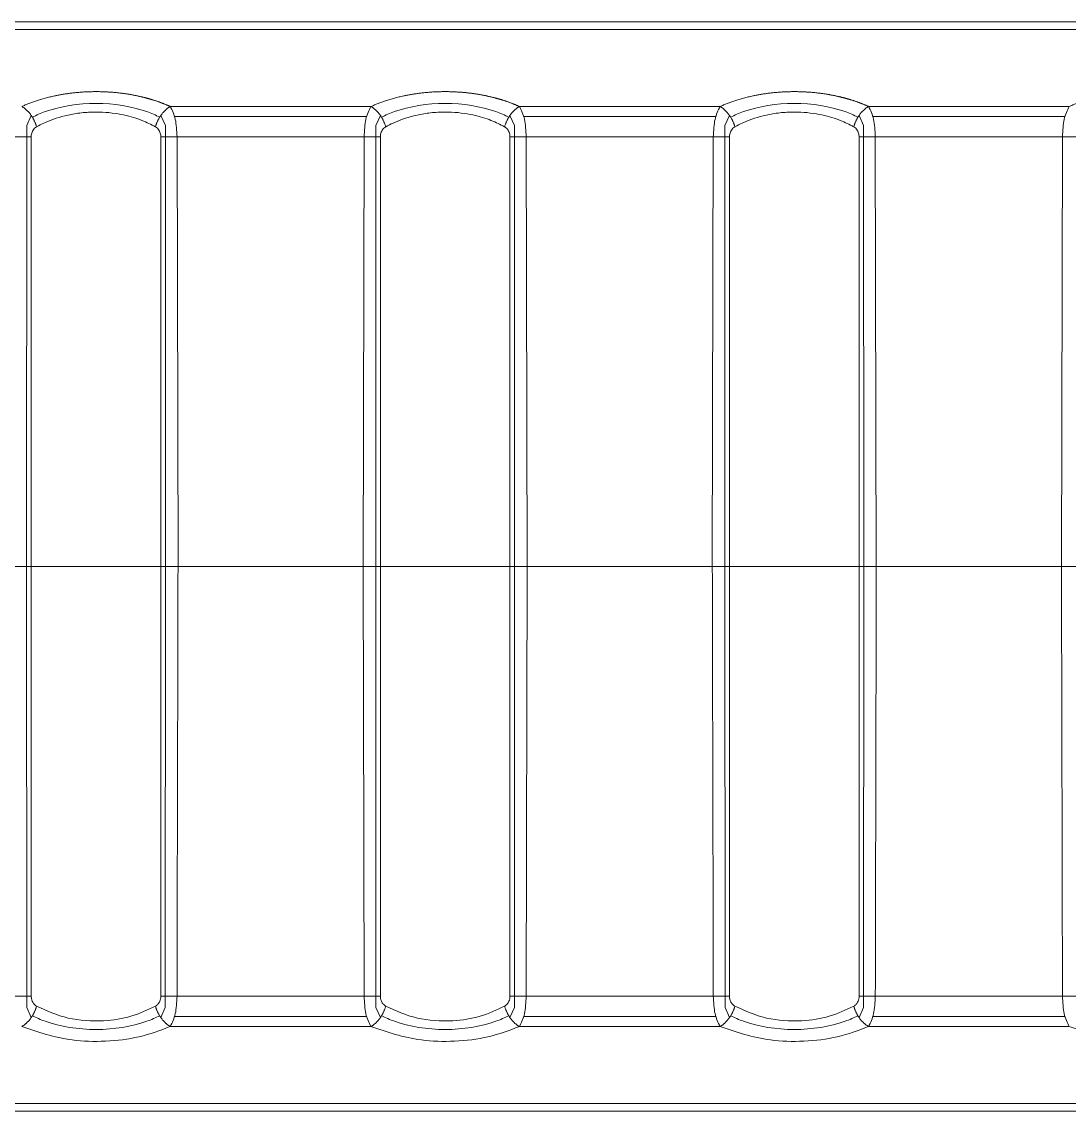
# Model space of a CAD drawing. Extents: x -778 to -614, y -2061 to -1833.
# Drawn here: x -731.42 to -722.52, y -2041.25 to -2032 of the extents above; entities that cross this region are included whole.
import ezdxf

# ---------------------------------------------------------------- set-up
doc = ezdxf.new("R2010")
doc.units = 0
doc.header["$MEASUREMENT"] = 0
doc.layers.add('3', color=7, linetype='Continuous')

msp = doc.modelspace()

# ---------------------------------------------------------------- linework, layer by layer
at = {"layer": '3', "color": 213, "linetype": 'Continuous', "lineweight": 0}
for p, q in [((-709.9847, -2032.0042), (-743.4592, -2032.0042)), ((-731.3352, -2036.6272), (-731.4818, -2036.6272)), ((-731.3352, -2036.6272), (-731.4818, -2036.6272)), ((-730.0892, -2036.6272), (-730.2358, -2036.6272)), ((-730.0892, -2036.6272), (-730.2358, -2036.6272)), ((-730.0892, -2036.6272), (-728.517, -2036.6272)), ((-730.0892, -2036.6272), (-728.517, -2036.6272)), ((-728.3705, -2036.6272), (-728.517, -2036.6272)), ((-728.3704, -2036.6272), (-728.517, -2036.6272)), ((-727.4153, -2036.6272), (-727.271, -2036.6272)), ((-727.1245, -2036.6272), (-727.2711, -2036.6272)), ((-727.1245, -2036.6272), (-727.271, -2036.6272)), ((-727.1245, -2036.6272), (-725.5523, -2036.6272)), ((-727.1245, -2036.6272), (-725.5523, -2036.6272)), ((-725.4057, -2036.6272), (-725.5523, -2036.6272)), ((-725.4057, -2036.6272), (-725.5523, -2036.6272)), ((-724.1597, -2036.6272), (-724.3063, -2036.6272)), ((-724.1597, -2036.6272), (-724.3063, -2036.6272)), ((-724.1597, -2036.6272), (-722.5875, -2036.6272)), ((-724.1597, -2036.6272), (-722.5875, -2036.6272)), ((-722.441, -2036.6272), (-722.5875, -2036.6272)), ((-722.4409, -2036.6272), (-722.5875, -2036.6272)), ((-709.9847, -2041.2502), (-743.4592, -2041.2502))]:
    msp.add_line(p, q, dxfattribs=at)
at = {"layer": '3', "color": 18, "linetype": 'Continuous', "lineweight": 0}
for p, q in [((-709.9847, -2032.0694), (-743.4285, -2032.0694)), ((-730.1551, -2032.7233), (-728.4512, -2032.7233)), ((-727.1904, -2032.7233), (-725.4864, -2032.7233)), ((-724.2256, -2032.7233), (-722.5217, -2032.7233)), ((-731.335, -2032.7999), (-731.3743, -2032.885)), ((-730.1967, -2032.885), (-730.236, -2032.7999)), ((-730.1181, -2032.8081), (-728.4882, -2032.8081)), ((-728.3702, -2032.7999), (-728.4095, -2032.885)), ((-727.232, -2032.885), (-727.2713, -2032.7999)), ((-727.1533, -2032.8081), (-725.5234, -2032.8081)), ((-725.4055, -2032.7999), (-725.4448, -2032.885)), ((-724.2672, -2032.885), (-724.3065, -2032.7999)), ((-724.1886, -2032.8081), (-722.5587, -2032.8081)), ((-731.3743, -2032.885), (-731.3752, -2036.6272)), ((-730.1958, -2036.6272), (-730.1967, -2032.885)), ((-728.4095, -2032.885), (-728.4105, -2036.6272)), ((-727.2311, -2036.6272), (-727.232, -2032.885)), ((-725.4448, -2032.885), (-725.4457, -2036.6272)), ((-724.2663, -2036.6272), (-724.2672, -2032.885)), ((-730.0978, -2032.9804), (-730.0892, -2036.6272)), ((-730.0978, -2032.9804), (-728.5084, -2032.9804)), ((-728.517, -2036.6272), (-728.5084, -2032.9804)), ((-727.1331, -2032.9804), (-727.1245, -2036.6272)), ((-727.1331, -2032.9804), (-725.5437, -2032.9804)), ((-725.5523, -2036.6272), (-725.5437, -2032.9804)), ((-724.1683, -2032.9804), (-724.1597, -2036.6272)), ((-724.1683, -2032.9804), (-722.5789, -2032.9804)), ((-722.5875, -2036.6272), (-722.5789, -2032.9804)), ((-731.3749, -2036.6272), (-731.3739, -2040.3707)), ((-730.1971, -2040.3707), (-730.1962, -2036.6272)), ((-728.4101, -2036.6272), (-728.4092, -2040.3707)), ((-727.2324, -2040.3707), (-727.2314, -2036.6272)), ((-725.4454, -2036.6272), (-725.4444, -2040.3707)), ((-724.2676, -2040.3707), (-724.2667, -2036.6272)), ((-730.0978, -2040.274), (-728.5084, -2040.274)), ((-727.1331, -2040.274), (-725.5437, -2040.274)), ((-724.1683, -2040.274), (-722.5789, -2040.274)), ((-731.3351, -2040.4547), (-731.3739, -2040.3707)), ((-730.1971, -2040.3707), (-730.2359, -2040.4547)), ((-728.3703, -2040.4547), (-728.4092, -2040.3707)), ((-727.2324, -2040.3707), (-727.2712, -2040.4547)), ((-725.4056, -2040.4547), (-725.4444, -2040.3707)), ((-724.2676, -2040.3707), (-724.3064, -2040.4547)), ((-728.4883, -2040.4463), (-730.118, -2040.4463)), ((-725.5236, -2040.4463), (-727.1532, -2040.4463)), ((-722.5588, -2040.4463), (-724.1885, -2040.4463)), ((-730.1551, -2040.5312), (-728.4512, -2040.5312)), ((-727.1904, -2040.5312), (-725.4864, -2040.5312)), ((-724.2256, -2040.5312), (-722.5217, -2040.5312)), ((-709.9847, -2041.1851), (-743.4285, -2041.1851))]:
    msp.add_line(p, q, dxfattribs=at)
at = {"layer": '3', "color": 213, "linetype": 'Continuous', "lineweight": 0}
for points in [[(-731.29, -2032.896, 0), (-731.2913, -2032.8916, 0), (-731.2927, -2032.8872, 0), (-731.2941, -2032.8828, 0), (-731.2956, -2032.8784, 0), (-731.2971, -2032.874, 0), (-731.2988, -2032.8696, 0), (-731.3004, -2032.8653, 0), (-731.3022, -2032.8609, 0), (-731.304, -2032.8566, 0), (-731.3059, -2032.8523, 0), (-731.3078, -2032.848, 0), (-731.3098, -2032.8438, 0), (-731.3118, -2032.8396, 0), (-731.3139, -2032.8354, 0), (-731.3161, -2032.8312, 0), (-731.3183, -2032.8271, 0), (-731.3206, -2032.823, 0), (-731.3229, -2032.819, 0), (-731.3253, -2032.815, 0), (-731.3277, -2032.8111, 0), (-731.3302, -2032.8072, 0), (-731.3327, -2032.8033, 0), (-731.3352, -2032.7995, 0), (-731.3378, -2032.7958, 0), (-731.3405, -2032.7921, 0), (-731.3432, -2032.7885, 0), (-731.3459, -2032.7849, 0), (-731.3487, -2032.7814, 0), (-731.3515, -2032.7779, 0), (-731.3543, -2032.7746, 0), (-731.3572, -2032.7712, 0), (-731.3601, -2032.768, 0), (-731.363, -2032.7648, 0), (-731.366, -2032.7617, 0), (-731.369, -2032.7587, 0), (-731.372, -2032.7558, 0), (-731.375, -2032.7529, 0), (-731.3781, -2032.7501, 0), (-731.3811, -2032.7474, 0), (-731.3842, -2032.7447, 0), (-731.3874, -2032.7422, 0), (-731.3905, -2032.7397, 0), (-731.3936, -2032.7374, 0), (-731.3968, -2032.7351, 0), (-731.4, -2032.7329, 0), (-731.4031, -2032.7308, 0), (-731.4063, -2032.7287, 0), (-731.4095, -2032.7268, 0), (-731.4127, -2032.725, 0)], [(-730.1551, -2032.7233, 0), (-730.1583, -2032.725, 0), (-730.1615, -2032.7268, 0), (-730.1647, -2032.7287, 0), (-730.1679, -2032.7308, 0), (-730.1711, -2032.7329, 0), (-730.1742, -2032.7351, 0), (-730.1774, -2032.7374, 0), (-730.1805, -2032.7397, 0), (-730.1837, -2032.7422, 0), (-730.1868, -2032.7447, 0), (-730.1899, -2032.7474, 0), (-730.193, -2032.7501, 0), (-730.196, -2032.7529, 0), (-730.1991, -2032.7558, 0), (-730.2021, -2032.7587, 0), (-730.2051, -2032.7617, 0), (-730.208, -2032.7648, 0), (-730.2109, -2032.768, 0), (-730.2138, -2032.7712, 0), (-730.2167, -2032.7746, 0), (-730.2196, -2032.7779, 0), (-730.2224, -2032.7814, 0), (-730.2251, -2032.7849, 0), (-730.2278, -2032.7885, 0), (-730.2305, -2032.7921, 0), (-730.2332, -2032.7958, 0), (-730.2358, -2032.7995, 0), (-730.2383, -2032.8033, 0), (-730.2409, -2032.8072, 0), (-730.2433, -2032.8111, 0), (-730.2457, -2032.815, 0), (-730.2481, -2032.819, 0), (-730.2504, -2032.823, 0), (-730.2527, -2032.8271, 0), (-730.2549, -2032.8312, 0), (-730.2571, -2032.8354, 0), (-730.2592, -2032.8396, 0), (-730.2612, -2032.8438, 0), (-730.2632, -2032.848, 0), (-730.2651, -2032.8523, 0), (-730.267, -2032.8566, 0), (-730.2688, -2032.8609, 0), (-730.2706, -2032.8653, 0), (-730.2723, -2032.8696, 0), (-730.2739, -2032.874, 0), (-730.2754, -2032.8784, 0), (-730.2769, -2032.8828, 0), (-730.2784, -2032.8872, 0), (-730.2797, -2032.8916, 0)], [(-728.3253, -2032.896, 0), (-728.3265, -2032.8916, 0), (-728.3279, -2032.8872, 0), (-728.3293, -2032.8828, 0), (-728.3308, -2032.8784, 0), (-728.3324, -2032.874, 0), (-728.334, -2032.8696, 0), (-728.3357, -2032.8653, 0), (-728.3374, -2032.8609, 0), (-728.3392, -2032.8566, 0), (-728.3411, -2032.8523, 0), (-728.343, -2032.848, 0), (-728.345, -2032.8438, 0), (-728.3471, -2032.8396, 0), (-728.3492, -2032.8354, 0), (-728.3514, -2032.8312, 0), (-728.3536, -2032.8271, 0), (-728.3558, -2032.823, 0), (-728.3582, -2032.819, 0), (-728.3605, -2032.815, 0), (-728.3629, -2032.8111, 0), (-728.3654, -2032.8072, 0), (-728.3679, -2032.8033, 0), (-728.3705, -2032.7995, 0), (-728.3731, -2032.7958, 0), (-728.3757, -2032.7921, 0), (-728.3784, -2032.7885, 0), (-728.3811, -2032.7849, 0), (-728.3839, -2032.7814, 0), (-728.3867, -2032.7779, 0), (-728.3895, -2032.7746, 0), (-728.3924, -2032.7712, 0), (-728.3953, -2032.768, 0), (-728.3983, -2032.7648, 0), (-728.4012, -2032.7617, 0), (-728.4042, -2032.7587, 0), (-728.4072, -2032.7558, 0), (-728.4103, -2032.7529, 0), (-728.4133, -2032.7501, 0), (-728.4164, -2032.7474, 0), (-728.4195, -2032.7447, 0), (-728.4226, -2032.7422, 0), (-728.4257, -2032.7397, 0), (-728.4289, -2032.7374, 0), (-728.432, -2032.7351, 0), (-728.4352, -2032.7329, 0), (-728.4384, -2032.7308, 0), (-728.4416, -2032.7287, 0), (-728.4448, -2032.7268, 0), (-728.448, -2032.725, 0)], [(-727.1904, -2032.7233, 0), (-727.1936, -2032.725, 0), (-727.1968, -2032.7268, 0), (-727.1999, -2032.7287, 0), (-727.2031, -2032.7308, 0), (-727.2063, -2032.7329, 0), (-727.2095, -2032.7351, 0), (-727.2126, -2032.7374, 0), (-727.2158, -2032.7397, 0), (-727.2189, -2032.7422, 0), (-727.222, -2032.7447, 0), (-727.2251, -2032.7474, 0), (-727.2282, -2032.7501, 0), (-727.2313, -2032.7529, 0), (-727.2343, -2032.7558, 0), (-727.2373, -2032.7587, 0), (-727.2403, -2032.7617, 0), (-727.2433, -2032.7648, 0), (-727.2462, -2032.768, 0), (-727.2491, -2032.7712, 0), (-727.252, -2032.7746, 0), (-727.2548, -2032.7779, 0), (-727.2576, -2032.7814, 0), (-727.2604, -2032.7849, 0), (-727.2631, -2032.7885, 0), (-727.2658, -2032.7921, 0), (-727.2684, -2032.7958, 0), (-727.271, -2032.7995, 0), (-727.2736, -2032.8033, 0), (-727.2761, -2032.8072, 0), (-727.2786, -2032.8111, 0), (-727.281, -2032.815, 0), (-727.2834, -2032.819, 0), (-727.2857, -2032.823, 0), (-727.2879, -2032.8271, 0), (-727.2902, -2032.8312, 0), (-727.2923, -2032.8354, 0), (-727.2944, -2032.8396, 0), (-727.2965, -2032.8438, 0), (-727.2985, -2032.848, 0), (-727.3004, -2032.8523, 0), (-727.3023, -2032.8566, 0), (-727.3041, -2032.8609, 0), (-727.3058, -2032.8653, 0), (-727.3075, -2032.8696, 0), (-727.3091, -2032.874, 0), (-727.3107, -2032.8784, 0), (-727.3122, -2032.8828, 0), (-727.3136, -2032.8872, 0), (-727.315, -2032.8916, 0)], [(-725.3605, -2032.896, 0), (-725.3618, -2032.8916, 0), (-725.3632, -2032.8872, 0), (-725.3646, -2032.8828, 0), (-725.3661, -2032.8784, 0), (-725.3676, -2032.874, 0), (-725.3693, -2032.8696, 0), (-725.3709, -2032.8653, 0), (-725.3727, -2032.8609, 0), (-725.3745, -2032.8566, 0), (-725.3764, -2032.8523, 0), (-725.3783, -2032.848, 0), (-725.3803, -2032.8438, 0), (-725.3823, -2032.8396, 0), (-725.3844, -2032.8354, 0), (-725.3866, -2032.8312, 0), (-725.3888, -2032.8271, 0), (-725.3911, -2032.823, 0), (-725.3934, -2032.819, 0), (-725.3958, -2032.815, 0), (-725.3982, -2032.8111, 0), (-725.4007, -2032.8072, 0), (-725.4032, -2032.8033, 0), (-725.4057, -2032.7995, 0), (-725.4083, -2032.7958, 0), (-725.411, -2032.7921, 0), (-725.4137, -2032.7885, 0), (-725.4164, -2032.7849, 0), (-725.4192, -2032.7814, 0), (-725.422, -2032.7779, 0), (-725.4248, -2032.7746, 0), (-725.4277, -2032.7712, 0), (-725.4306, -2032.768, 0), (-725.4335, -2032.7648, 0), (-725.4365, -2032.7617, 0), (-725.4395, -2032.7587, 0), (-725.4425, -2032.7558, 0), (-725.4455, -2032.7529, 0), (-725.4486, -2032.7501, 0), (-725.4516, -2032.7474, 0), (-725.4547, -2032.7447, 0), (-725.4579, -2032.7422, 0), (-725.461, -2032.7397, 0), (-725.4641, -2032.7374, 0), (-725.4673, -2032.7351, 0), (-725.4705, -2032.7329, 0), (-725.4736, -2032.7308, 0), (-725.4768, -2032.7287, 0), (-725.48, -2032.7268, 0), (-725.4832, -2032.725, 0)], [(-724.2256, -2032.7233, 0), (-724.2288, -2032.725, 0), (-724.232, -2032.7268, 0), (-724.2352, -2032.7287, 0), (-724.2384, -2032.7308, 0), (-724.2416, -2032.7329, 0), (-724.2447, -2032.7351, 0), (-724.2479, -2032.7374, 0), (-724.251, -2032.7397, 0), (-724.2542, -2032.7422, 0), (-724.2573, -2032.7447, 0), (-724.2604, -2032.7474, 0), (-724.2635, -2032.7501, 0), (-724.2665, -2032.7529, 0), (-724.2696, -2032.7558, 0), (-724.2726, -2032.7587, 0), (-724.2756, -2032.7617, 0), (-724.2785, -2032.7648, 0), (-724.2814, -2032.768, 0), (-724.2843, -2032.7712, 0), (-724.2872, -2032.7746, 0), (-724.2901, -2032.7779, 0), (-724.2929, -2032.7814, 0), (-724.2956, -2032.7849, 0), (-724.2983, -2032.7885, 0), (-724.301, -2032.7921, 0), (-724.3037, -2032.7958, 0), (-724.3063, -2032.7995, 0), (-724.3088, -2032.8033, 0), (-724.3114, -2032.8072, 0), (-724.3138, -2032.8111, 0), (-724.3162, -2032.815, 0), (-724.3186, -2032.819, 0), (-724.3209, -2032.823, 0), (-724.3232, -2032.8271, 0), (-724.3254, -2032.8312, 0), (-724.3276, -2032.8354, 0), (-724.3297, -2032.8396, 0), (-724.3317, -2032.8438, 0), (-724.3337, -2032.848, 0), (-724.3356, -2032.8523, 0), (-724.3375, -2032.8566, 0), (-724.3393, -2032.8609, 0), (-724.3411, -2032.8653, 0), (-724.3428, -2032.8696, 0), (-724.3444, -2032.874, 0), (-724.3459, -2032.8784, 0), (-724.3474, -2032.8828, 0), (-724.3489, -2032.8872, 0), (-724.3502, -2032.8916, 0)], [(-731.4159, -2040.5312, 0), (-731.4127, -2040.5295, 0), (-731.4095, -2040.5276, 0), (-731.4063, -2040.5257, 0), (-731.4031, -2040.5237, 0), (-731.4, -2040.5216, 0), (-731.3968, -2040.5194, 0), (-731.3936, -2040.5171, 0), (-731.3905, -2040.5147, 0), (-731.3874, -2040.5123, 0), (-731.3842, -2040.5097, 0), (-731.3811, -2040.5071, 0), (-731.3781, -2040.5044, 0), (-731.375, -2040.5016, 0), (-731.372, -2040.4987, 0), (-731.369, -2040.4957, 0), (-731.366, -2040.4927, 0), (-731.363, -2040.4896, 0), (-731.3601, -2040.4864, 0), (-731.3572, -2040.4832, 0), (-731.3543, -2040.4799, 0), (-731.3515, -2040.4765, 0), (-731.3487, -2040.4731, 0), (-731.3459, -2040.4696, 0), (-731.3432, -2040.466, 0), (-731.3405, -2040.4624, 0), (-731.3378, -2040.4587, 0), (-731.3352, -2040.4549, 0), (-731.3327, -2040.4511, 0), (-731.3302, -2040.4473, 0), (-731.3277, -2040.4434, 0), (-731.3253, -2040.4394, 0), (-731.3229, -2040.4354, 0), (-731.3206, -2040.4314, 0), (-731.3183, -2040.4273, 0), (-731.3161, -2040.4232, 0), (-731.3139, -2040.4191, 0), (-731.3118, -2040.4149, 0), (-731.3098, -2040.4107, 0), (-731.3078, -2040.4064, 0), (-731.3059, -2040.4021, 0), (-731.304, -2040.3978, 0), (-731.3022, -2040.3935, 0), (-731.3004, -2040.3892, 0), (-731.2988, -2040.3848, 0), (-731.2971, -2040.3804, 0), (-731.2956, -2040.3761, 0), (-731.2941, -2040.3717, 0), (-731.2927, -2040.3673, 0), (-731.2913, -2040.3628, 0)], [(-730.281, -2040.3584, 0), (-730.2797, -2040.3628, 0), (-730.2784, -2040.3673, 0), (-730.2769, -2040.3717, 0), (-730.2754, -2040.3761, 0), (-730.2739, -2040.3804, 0), (-730.2723, -2040.3848, 0), (-730.2706, -2040.3892, 0), (-730.2688, -2040.3935, 0), (-730.267, -2040.3978, 0), (-730.2651, -2040.4021, 0), (-730.2632, -2040.4064, 0), (-730.2612, -2040.4107, 0), (-730.2592, -2040.4149, 0), (-730.2571, -2040.4191, 0), (-730.2549, -2040.4232, 0), (-730.2527, -2040.4273, 0), (-730.2504, -2040.4314, 0), (-730.2481, -2040.4354, 0), (-730.2457, -2040.4394, 0), (-730.2433, -2040.4434, 0), (-730.2409, -2040.4473, 0), (-730.2383, -2040.4511, 0), (-730.2358, -2040.4549, 0), (-730.2332, -2040.4587, 0), (-730.2305, -2040.4624, 0), (-730.2278, -2040.466, 0), (-730.2251, -2040.4696, 0), (-730.2224, -2040.4731, 0), (-730.2196, -2040.4765, 0), (-730.2167, -2040.4799, 0), (-730.2138, -2040.4832, 0), (-730.2109, -2040.4864, 0), (-730.208, -2040.4896, 0), (-730.2051, -2040.4927, 0), (-730.2021, -2040.4957, 0), (-730.1991, -2040.4987, 0), (-730.196, -2040.5016, 0), (-730.193, -2040.5044, 0), (-730.1899, -2040.5071, 0), (-730.1868, -2040.5097, 0), (-730.1837, -2040.5123, 0), (-730.1805, -2040.5147, 0), (-730.1774, -2040.5171, 0), (-730.1742, -2040.5194, 0), (-730.1711, -2040.5216, 0), (-730.1679, -2040.5237, 0), (-730.1647, -2040.5257, 0), (-730.1615, -2040.5276, 0), (-730.1583, -2040.5295, 0)], [(-728.4512, -2040.5312, 0), (-728.448, -2040.5295, 0), (-728.4448, -2040.5276, 0), (-728.4416, -2040.5257, 0), (-728.4384, -2040.5237, 0), (-728.4352, -2040.5216, 0), (-728.432, -2040.5194, 0), (-728.4289, -2040.5171, 0), (-728.4257, -2040.5147, 0), (-728.4226, -2040.5123, 0), (-728.4195, -2040.5097, 0), (-728.4164, -2040.5071, 0), (-728.4133, -2040.5044, 0), (-728.4103, -2040.5016, 0), (-728.4072, -2040.4987, 0), (-728.4042, -2040.4957, 0), (-728.4012, -2040.4927, 0), (-728.3983, -2040.4896, 0), (-728.3953, -2040.4864, 0), (-728.3924, -2040.4832, 0), (-728.3895, -2040.4799, 0), (-728.3867, -2040.4765, 0), (-728.3839, -2040.4731, 0), (-728.3811, -2040.4696, 0), (-728.3784, -2040.466, 0), (-728.3757, -2040.4624, 0), (-728.3731, -2040.4587, 0), (-728.3705, -2040.4549, 0), (-728.3679, -2040.4511, 0), (-728.3654, -2040.4473, 0), (-728.3629, -2040.4434, 0), (-728.3605, -2040.4394, 0), (-728.3582, -2040.4354, 0), (-728.3558, -2040.4314, 0), (-728.3536, -2040.4273, 0), (-728.3514, -2040.4232, 0), (-728.3492, -2040.4191, 0), (-728.3471, -2040.4149, 0), (-728.345, -2040.4107, 0), (-728.343, -2040.4064, 0), (-728.3411, -2040.4021, 0), (-728.3392, -2040.3978, 0), (-728.3374, -2040.3935, 0), (-728.3357, -2040.3892, 0), (-728.334, -2040.3848, 0), (-728.3324, -2040.3804, 0), (-728.3308, -2040.3761, 0), (-728.3293, -2040.3717, 0), (-728.3279, -2040.3673, 0), (-728.3265, -2040.3628, 0)], [(-727.3163, -2040.3584, 0), (-727.315, -2040.3628, 0), (-727.3136, -2040.3673, 0), (-727.3122, -2040.3717, 0), (-727.3107, -2040.3761, 0), (-727.3091, -2040.3804, 0), (-727.3075, -2040.3848, 0), (-727.3058, -2040.3892, 0), (-727.3041, -2040.3935, 0), (-727.3023, -2040.3978, 0), (-727.3004, -2040.4021, 0), (-727.2985, -2040.4064, 0), (-727.2965, -2040.4107, 0), (-727.2944, -2040.4149, 0), (-727.2923, -2040.4191, 0), (-727.2902, -2040.4232, 0), (-727.2879, -2040.4273, 0), (-727.2857, -2040.4314, 0), (-727.2834, -2040.4354, 0), (-727.281, -2040.4394, 0), (-727.2786, -2040.4434, 0), (-727.2761, -2040.4473, 0), (-727.2736, -2040.4511, 0), (-727.271, -2040.4549, 0), (-727.2684, -2040.4587, 0), (-727.2658, -2040.4624, 0), (-727.2631, -2040.466, 0), (-727.2604, -2040.4696, 0), (-727.2576, -2040.4731, 0), (-727.2548, -2040.4765, 0), (-727.252, -2040.4799, 0), (-727.2491, -2040.4832, 0), (-727.2462, -2040.4864, 0), (-727.2433, -2040.4896, 0), (-727.2403, -2040.4927, 0), (-727.2373, -2040.4957, 0), (-727.2343, -2040.4987, 0), (-727.2313, -2040.5016, 0), (-727.2282, -2040.5044, 0), (-727.2251, -2040.5071, 0), (-727.222, -2040.5097, 0), (-727.2189, -2040.5123, 0), (-727.2158, -2040.5147, 0), (-727.2126, -2040.5171, 0), (-727.2095, -2040.5194, 0), (-727.2063, -2040.5216, 0), (-727.2031, -2040.5237, 0), (-727.1999, -2040.5257, 0), (-727.1968, -2040.5276, 0), (-727.1936, -2040.5295, 0)], [(-725.4864, -2040.5312, 0), (-725.4832, -2040.5295, 0), (-725.48, -2040.5276, 0), (-725.4768, -2040.5257, 0), (-725.4736, -2040.5237, 0), (-725.4705, -2040.5216, 0), (-725.4673, -2040.5194, 0), (-725.4641, -2040.5171, 0), (-725.461, -2040.5147, 0), (-725.4579, -2040.5123, 0), (-725.4547, -2040.5097, 0), (-725.4516, -2040.5071, 0), (-725.4486, -2040.5044, 0), (-725.4455, -2040.5016, 0), (-725.4425, -2040.4987, 0), (-725.4395, -2040.4957, 0), (-725.4365, -2040.4927, 0), (-725.4335, -2040.4896, 0), (-725.4306, -2040.4864, 0), (-725.4277, -2040.4832, 0), (-725.4248, -2040.4799, 0), (-725.422, -2040.4765, 0), (-725.4192, -2040.4731, 0), (-725.4164, -2040.4696, 0), (-725.4137, -2040.466, 0), (-725.411, -2040.4624, 0), (-725.4083, -2040.4587, 0), (-725.4057, -2040.4549, 0), (-725.4032, -2040.4511, 0), (-725.4007, -2040.4473, 0), (-725.3982, -2040.4434, 0), (-725.3958, -2040.4394, 0), (-725.3934, -2040.4354, 0), (-725.3911, -2040.4314, 0), (-725.3888, -2040.4273, 0), (-725.3866, -2040.4232, 0), (-725.3844, -2040.4191, 0), (-725.3823, -2040.4149, 0), (-725.3803, -2040.4107, 0), (-725.3783, -2040.4064, 0), (-725.3764, -2040.4021, 0), (-725.3745, -2040.3978, 0), (-725.3727, -2040.3935, 0), (-725.3709, -2040.3892, 0), (-725.3693, -2040.3848, 0), (-725.3676, -2040.3804, 0), (-725.3661, -2040.3761, 0), (-725.3646, -2040.3717, 0), (-725.3632, -2040.3673, 0), (-725.3618, -2040.3628, 0)], [(-724.3515, -2040.3584, 0), (-724.3502, -2040.3628, 0), (-724.3489, -2040.3673, 0), (-724.3474, -2040.3717, 0), (-724.3459, -2040.3761, 0), (-724.3444, -2040.3804, 0), (-724.3428, -2040.3848, 0), (-724.3411, -2040.3892, 0), (-724.3393, -2040.3935, 0), (-724.3375, -2040.3978, 0), (-724.3356, -2040.4021, 0), (-724.3337, -2040.4064, 0), (-724.3317, -2040.4107, 0), (-724.3297, -2040.4149, 0), (-724.3276, -2040.4191, 0), (-724.3254, -2040.4232, 0), (-724.3232, -2040.4273, 0), (-724.3209, -2040.4314, 0), (-724.3186, -2040.4354, 0), (-724.3162, -2040.4394, 0), (-724.3138, -2040.4434, 0), (-724.3114, -2040.4473, 0), (-724.3088, -2040.4511, 0), (-724.3063, -2040.4549, 0), (-724.3037, -2040.4587, 0), (-724.301, -2040.4624, 0), (-724.2983, -2040.466, 0), (-724.2956, -2040.4696, 0), (-724.2929, -2040.4731, 0), (-724.2901, -2040.4765, 0), (-724.2872, -2040.4799, 0), (-724.2843, -2040.4832, 0), (-724.2814, -2040.4864, 0), (-724.2785, -2040.4896, 0), (-724.2756, -2040.4927, 0), (-724.2726, -2040.4957, 0), (-724.2696, -2040.4987, 0), (-724.2665, -2040.5016, 0), (-724.2635, -2040.5044, 0), (-724.2604, -2040.5071, 0), (-724.2573, -2040.5097, 0), (-724.2542, -2040.5123, 0), (-724.251, -2040.5147, 0), (-724.2479, -2040.5171, 0), (-724.2447, -2040.5194, 0), (-724.2416, -2040.5216, 0), (-724.2384, -2040.5237, 0), (-724.2352, -2040.5257, 0), (-724.232, -2040.5276, 0), (-724.2288, -2040.5295, 0)]]:
    msp.add_polyline3d(points, dxfattribs=at)
at = {"layer": '3', "color": 18, "linetype": 'Continuous', "lineweight": 0}
for points, degree, knots in [([(-731.4159, -2032.7233), (-731.2839, -2032.6628), (-731.1227, -2032.6302), (-731.0237, -2032.6102), (-730.9187, -2032.6021), (-730.8125, -2032.594), (-730.705, -2032.5989), (-730.6104, -2032.6032), (-730.5175, -2032.6178), (-730.4403, -2032.63), (-730.3666, -2032.649), (-730.2528, -2032.6785), (-730.1551, -2032.7233)], 2, [0, 0, 0, 0.25, 0.25, 0.375, 0.375, 0.5, 0.5, 0.625, 0.625, 0.75, 0.75, 1, 1, 1]), ([(-728.4512, -2032.7233), (-728.3191, -2032.6628), (-728.1579, -2032.6302), (-728.0589, -2032.6102), (-727.9539, -2032.6021), (-727.8477, -2032.594), (-727.7402, -2032.5989), (-727.6456, -2032.6032), (-727.5527, -2032.6178), (-727.4755, -2032.63), (-727.4019, -2032.649), (-727.2881, -2032.6785), (-727.1904, -2032.7233)], 2, [0, 0, 0, 0.25, 0.25, 0.375, 0.375, 0.5, 0.5, 0.625, 0.625, 0.75, 0.75, 1, 1, 1]), ([(-725.4864, -2032.7233), (-725.3544, -2032.6628), (-725.1932, -2032.6302), (-725.0942, -2032.6102), (-724.9892, -2032.6021), (-724.883, -2032.594), (-724.7755, -2032.5989), (-724.6809, -2032.6032), (-724.588, -2032.6178), (-724.5108, -2032.63), (-724.4371, -2032.649), (-724.3233, -2032.6785), (-724.2256, -2032.7233)], 2, [0, 0, 0, 0.25, 0.25, 0.375, 0.375, 0.5, 0.5, 0.625, 0.625, 0.75, 0.75, 1, 1, 1]), ([(-722.5217, -2032.7233), (-722.3896, -2032.6628), (-722.2284, -2032.6302), (-722.1294, -2032.6102), (-722.0244, -2032.6021), (-721.9182, -2032.594), (-721.8107, -2032.5989), (-721.7161, -2032.6032), (-721.6232, -2032.6178), (-721.546, -2032.63), (-721.4724, -2032.649), (-721.3586, -2032.6785), (-721.2609, -2032.7233)], 2, [0, 0, 0, 0.25, 0.25, 0.375, 0.375, 0.5, 0.5, 0.625, 0.625, 0.75, 0.75, 1, 1, 1]), ([(-730.245, -2032.8138), (-730.2791, -2032.7964), (-730.4366, -2032.7291), (-730.7855, -2032.6722), (-731.1344, -2032.7291), (-731.292, -2032.7964), (-731.326, -2032.8138)], 3, [0, 0, 0, 0, 0.11656, 0.5, 0.88344, 1, 1, 1, 1]), ([(-730.1551, -2032.7233), (-730.1384, -2032.7557), (-730.1058, -2032.8193), (-730.1004, -2032.9275), (-730.0978, -2032.9804)], 3, [0, 0, 0, 0, 0.511087, 1, 1, 1, 1]), ([(-728.5084, -2032.9804), (-728.5058, -2032.9275), (-728.5005, -2032.8193), (-728.4678, -2032.7557), (-728.4512, -2032.7233)], 3, [0, 0, 0, 0, 0.488911, 1, 1, 1, 1]), ([(-727.2802, -2032.8138), (-727.3143, -2032.7964), (-727.4719, -2032.7291), (-727.8208, -2032.6722), (-728.1696, -2032.7291), (-728.3272, -2032.7964), (-728.3613, -2032.8138)], 3, [0, 0, 0, 0, 0.11656, 0.5, 0.88344, 1, 1, 1, 1]), ([(-727.1904, -2032.7233), (-727.1737, -2032.7557), (-727.141, -2032.8193), (-727.1357, -2032.9275), (-727.1331, -2032.9804)], 3, [0, 0, 0, 0, 0.511087, 1, 1, 1, 1]), ([(-725.5437, -2032.9804), (-725.5411, -2032.9275), (-725.5357, -2032.8193), (-725.5031, -2032.7557), (-725.4864, -2032.7233)], 3, [0, 0, 0, 0, 0.488911, 1, 1, 1, 1]), ([(-724.3155, -2032.8138), (-724.3496, -2032.7964), (-724.5071, -2032.7291), (-724.856, -2032.6722), (-725.2049, -2032.7291), (-725.3625, -2032.7964), (-725.3965, -2032.8138)], 3, [0, 0, 0, 0, 0.11656, 0.5, 0.88344, 1, 1, 1, 1]), ([(-724.2256, -2032.7233), (-724.2089, -2032.7557), (-724.1763, -2032.8193), (-724.1709, -2032.9275), (-724.1683, -2032.9804)], 3, [0, 0, 0, 0, 0.511087, 1, 1, 1, 1]), ([(-722.5789, -2032.9804), (-722.5763, -2032.9275), (-722.571, -2032.8193), (-722.5383, -2032.7557), (-722.5217, -2032.7233)], 3, [0, 0, 0, 0, 0.488911, 1, 1, 1, 1]), ([(-731.29, -2032.896), (-731.2701, -2032.8846), (-731.2245, -2032.861), (-731.1451, -2032.8284), (-731.0484, -2032.7996), (-730.9379, -2032.7785), (-730.8203, -2032.7685), (-730.7054, -2032.7711), (-730.6003, -2032.784), (-730.5089, -2032.8037), (-730.4312, -2032.8272), (-730.3659, -2032.8527), (-730.3173, -2032.876), (-730.2904, -2032.8907), (-730.281, -2032.896)], 3, [0, 0, 0, 0, 0.073745, 0.161193, 0.257299, 0.361784, 0.470254, 0.574424, 0.670316, 0.756398, 0.833517, 0.902785, 0.965256, 1, 1, 1, 1]), ([(-728.3253, -2032.896), (-728.3053, -2032.8846), (-728.2597, -2032.861), (-728.1803, -2032.8284), (-728.0836, -2032.7996), (-727.9731, -2032.7785), (-727.8555, -2032.7685), (-727.7406, -2032.7711), (-727.6356, -2032.784), (-727.5442, -2032.8037), (-727.4665, -2032.8272), (-727.4011, -2032.8527), (-727.3525, -2032.876), (-727.3257, -2032.8907), (-727.3163, -2032.896)], 3, [0, 0, 0, 0, 0.073745, 0.161193, 0.257299, 0.361784, 0.470254, 0.574424, 0.670316, 0.756398, 0.833517, 0.902785, 0.965256, 1, 1, 1, 1]), ([(-725.3605, -2032.896), (-725.3406, -2032.8846), (-725.295, -2032.861), (-725.2156, -2032.8284), (-725.1189, -2032.7996), (-725.0084, -2032.7785), (-724.8908, -2032.7685), (-724.7759, -2032.7711), (-724.6708, -2032.784), (-724.5794, -2032.8037), (-724.5017, -2032.8272), (-724.4364, -2032.8527), (-724.3878, -2032.876), (-724.3609, -2032.8907), (-724.3515, -2032.896)], 3, [0, 0, 0, 0, 0.073745, 0.161193, 0.257299, 0.361784, 0.470254, 0.574424, 0.670316, 0.756398, 0.833517, 0.902785, 0.965256, 1, 1, 1, 1]), ([(-731.3357, -2032.9812), (-731.3357, -2032.9767), (-731.3356, -2032.9722), (-731.3337, -2032.9581), (-731.3287, -2032.9406), (-731.3199, -2032.9233), (-731.307, -2032.9076), (-731.296, -2032.8995), (-731.29, -2032.896)], 3, [0, 0, 0, 0, 0.059617, 0.213506, 0.384041, 0.573796, 0.783898, 1, 1, 1, 1]), ([(-730.281, -2032.896), (-730.275, -2032.8995), (-730.264, -2032.9076), (-730.2511, -2032.9233), (-730.2423, -2032.9406), (-730.2373, -2032.9581), (-730.2355, -2032.9722), (-730.2353, -2032.9767), (-730.2353, -2032.9812)], 3, [0, 0, 0, 0, 0.216102, 0.426204, 0.615959, 0.786494, 0.940383, 1, 1, 1, 1]), ([(-728.371, -2032.9812), (-728.3709, -2032.9767), (-728.3708, -2032.9722), (-728.369, -2032.9581), (-728.3639, -2032.9406), (-728.3551, -2032.9233), (-728.3423, -2032.9076), (-728.3313, -2032.8995), (-728.3253, -2032.896)], 3, [0, 0, 0, 0, 0.059617, 0.213506, 0.384041, 0.573796, 0.783898, 1, 1, 1, 1]), ([(-727.3163, -2032.896), (-727.3102, -2032.8995), (-727.2992, -2032.9076), (-727.2864, -2032.9233), (-727.2776, -2032.9406), (-727.2725, -2032.9581), (-727.2707, -2032.9722), (-727.2706, -2032.9767), (-727.2706, -2032.9812)], 3, [0, 0, 0, 0, 0.216102, 0.426204, 0.615959, 0.786494, 0.940383, 1, 1, 1, 1]), ([(-725.4062, -2032.9812), (-725.4062, -2032.9767), (-725.4061, -2032.9722), (-725.4042, -2032.9581), (-725.3992, -2032.9406), (-725.3904, -2032.9233), (-725.3775, -2032.9076), (-725.3665, -2032.8995), (-725.3605, -2032.896)], 3, [0, 0, 0, 0, 0.059617, 0.213506, 0.384041, 0.573796, 0.783898, 1, 1, 1, 1]), ([(-724.3515, -2032.896), (-724.3455, -2032.8995), (-724.3345, -2032.9076), (-724.3216, -2032.9233), (-724.3128, -2032.9406), (-724.3078, -2032.9581), (-724.306, -2032.9722), (-724.3058, -2032.9767), (-724.3058, -2032.9812)], 3, [0, 0, 0, 0, 0.216102, 0.426204, 0.615959, 0.786494, 0.940383, 1, 1, 1, 1]), ([(-731.3357, -2040.2728), (-731.3355, -2040.278), (-731.3351, -2040.2884), (-731.3319, -2040.3036), (-731.3252, -2040.3222), (-731.3122, -2040.3431), (-731.2976, -2040.3532), (-731.29, -2040.3584)], 3, [0, 0, 0, 0, 0.140901, 0.280614, 0.423759, 0.701781, 1, 1, 1, 1]), ([(-730.281, -2040.3584), (-730.277, -2040.3559), (-730.2693, -2040.3511), (-730.2593, -2040.3414), (-730.251, -2040.3303), (-730.2431, -2040.3155), (-730.2366, -2040.2963), (-730.2357, -2040.2806), (-730.2353, -2040.2728)], 3, [0, 0, 0, 0, 0.153364, 0.29868, 0.438929, 0.57736, 0.789929, 1, 1, 1, 1]), ([(-730.1551, -2040.5312), (-730.1384, -2040.4987), (-730.1058, -2040.4352), (-730.1004, -2040.327), (-730.0978, -2040.274)], 3, [0, 0, 0, 0, 0.511089, 1, 1, 1, 1]), ([(-728.5084, -2040.274), (-728.5058, -2040.327), (-728.5005, -2040.4352), (-728.4678, -2040.4987), (-728.4512, -2040.5312)], 3, [0, 0, 0, 0, 0.488909, 1, 1, 1, 1]), ([(-728.371, -2040.2728), (-728.3708, -2040.278), (-728.3704, -2040.2884), (-728.3672, -2040.3036), (-728.3604, -2040.3222), (-728.3474, -2040.3431), (-728.3328, -2040.3532), (-728.3253, -2040.3584)], 3, [0, 0, 0, 0, 0.140901, 0.280614, 0.423759, 0.701781, 1, 1, 1, 1]), ([(-727.3163, -2040.3584), (-727.3123, -2040.3559), (-727.3046, -2040.3511), (-727.2946, -2040.3414), (-727.2862, -2040.3303), (-727.2784, -2040.3155), (-727.2719, -2040.2963), (-727.271, -2040.2806), (-727.2706, -2040.2728)], 3, [0, 0, 0, 0, 0.153364, 0.29868, 0.438929, 0.57736, 0.789929, 1, 1, 1, 1]), ([(-727.1904, -2040.5312), (-727.1737, -2040.4987), (-727.141, -2040.4352), (-727.1357, -2040.327), (-727.1331, -2040.274)], 3, [0, 0, 0, 0, 0.511089, 1, 1, 1, 1]), ([(-725.5437, -2040.274), (-725.5411, -2040.327), (-725.5357, -2040.4352), (-725.5031, -2040.4987), (-725.4864, -2040.5312)], 3, [0, 0, 0, 0, 0.488909, 1, 1, 1, 1]), ([(-725.4062, -2040.2728), (-725.406, -2040.278), (-725.4056, -2040.2884), (-725.4024, -2040.3036), (-725.3957, -2040.3222), (-725.3827, -2040.3431), (-725.3681, -2040.3532), (-725.3605, -2040.3584)], 3, [0, 0, 0, 0, 0.140901, 0.280614, 0.423759, 0.701781, 1, 1, 1, 1]), ([(-724.3515, -2040.3584), (-724.3475, -2040.3559), (-724.3398, -2040.3511), (-724.3298, -2040.3414), (-724.3215, -2040.3303), (-724.3136, -2040.3155), (-724.3071, -2040.2963), (-724.3062, -2040.2806), (-724.3058, -2040.2728)], 3, [0, 0, 0, 0, 0.153364, 0.29868, 0.438929, 0.57736, 0.789929, 1, 1, 1, 1]), ([(-724.2256, -2040.5312), (-724.2089, -2040.4987), (-724.1763, -2040.4352), (-724.1709, -2040.327), (-724.1683, -2040.274)], 3, [0, 0, 0, 0, 0.511089, 1, 1, 1, 1]), ([(-722.5789, -2040.274), (-722.5763, -2040.327), (-722.571, -2040.4352), (-722.5383, -2040.4987), (-722.5217, -2040.5312)], 3, [0, 0, 0, 0, 0.488909, 1, 1, 1, 1]), ([(-731.29, -2040.3584), (-731.2048, -2040.3974), (-731.0393, -2040.4731), (-730.7392, -2040.494), (-730.476, -2040.4517), (-730.3471, -2040.39), (-730.281, -2040.3584)], 3, [0, 0, 0, 0, 0.286424, 0.55617, 0.772263, 1, 1, 1, 1]), ([(-728.3253, -2040.3584), (-728.2401, -2040.3974), (-728.0746, -2040.4731), (-727.7745, -2040.494), (-727.5112, -2040.4517), (-727.3824, -2040.39), (-727.3163, -2040.3584)], 3, [0, 0, 0, 0, 0.286424, 0.55617, 0.772263, 1, 1, 1, 1]), ([(-725.3605, -2040.3584), (-725.2753, -2040.3974), (-725.1098, -2040.4731), (-724.8097, -2040.494), (-724.5465, -2040.4517), (-724.4176, -2040.39), (-724.3515, -2040.3584)], 3, [0, 0, 0, 0, 0.286424, 0.55617, 0.772263, 1, 1, 1, 1]), ([(-731.3257, -2040.4401), (-731.2917, -2040.4574), (-731.1342, -2040.5246), (-730.7855, -2040.5815), (-730.4368, -2040.5246), (-730.2793, -2040.4574), (-730.2453, -2040.4401)], 3, [0, 0, 0, 0, 0.116267, 0.5, 0.883734, 1, 1, 1, 1]), ([(-728.361, -2040.4401), (-728.327, -2040.4574), (-728.1695, -2040.5246), (-727.8208, -2040.5815), (-727.472, -2040.5246), (-727.3145, -2040.4574), (-727.2806, -2040.4401)], 3, [0, 0, 0, 0, 0.116267, 0.5, 0.883734, 1, 1, 1, 1]), ([(-725.3962, -2040.4401), (-725.3622, -2040.4574), (-725.2047, -2040.5246), (-724.856, -2040.5815), (-724.5073, -2040.5246), (-724.3498, -2040.4574), (-724.3158, -2040.4401)], 3, [0, 0, 0, 0, 0.116267, 0.5, 0.883734, 1, 1, 1, 1]), ([(-731.4159, -2040.5312), (-731.2795, -2040.5784), (-731.0638, -2040.6529), (-730.7001, -2040.6626), (-730.4038, -2040.626), (-730.2405, -2040.5638), (-730.1551, -2040.5312)], 3, [0, 0, 0, 0, 0.35213, 0.556842, 0.768359, 1, 1, 1, 1]), ([(-728.4512, -2040.5312), (-728.3148, -2040.5784), (-728.0991, -2040.6529), (-727.7354, -2040.6626), (-727.439, -2040.626), (-727.2757, -2040.5638), (-727.1904, -2040.5312)], 3, [0, 0, 0, 0, 0.35213, 0.556842, 0.768359, 1, 1, 1, 1]), ([(-725.4864, -2040.5312), (-725.35, -2040.5784), (-725.1343, -2040.6529), (-724.7706, -2040.6626), (-724.4743, -2040.626), (-724.311, -2040.5638), (-724.2256, -2040.5312)], 3, [0, 0, 0, 0, 0.35213, 0.556842, 0.768359, 1, 1, 1, 1]), ([(-722.5217, -2040.5312), (-722.3853, -2040.5784), (-722.1696, -2040.6529), (-721.8059, -2040.6626), (-721.5095, -2040.626), (-721.3462, -2040.5638), (-721.2609, -2040.5312)], 3, [0, 0, 0, 0, 0.35213, 0.556842, 0.768359, 1, 1, 1, 1])]:
    msp.add_open_spline(points, degree=degree, knots=knots, dxfattribs=at)
for points, weights in [([(-731.4732, -2032.9804), (-731.4208, -2032.9805), (-731.3729, -2032.981), (-731.3357, -2032.9817)], [1.0072554206, 0.985369187956, 1.01299840097, 1.09014305965]), ([(-728.5084, -2032.9804), (-728.456, -2032.9805), (-728.4081, -2032.981), (-728.371, -2032.9817)], [1.0072554206, 0.985369187956, 1.01299840097, 1.09014305965]), ([(-725.5437, -2032.9804), (-725.4913, -2032.9805), (-725.4434, -2032.981), (-725.4062, -2032.9817)], [1.0072554206, 0.985369187956, 1.01299840097, 1.09014305965]), ([(-722.5789, -2032.9804), (-722.5265, -2032.9805), (-722.4786, -2032.981), (-722.4415, -2032.9817)], [1.0072554206, 0.985369187956, 1.01299840097, 1.09014305965]), ([(-730.0978, -2040.274), (-730.1505, -2040.2739), (-730.1983, -2040.2735), (-730.2353, -2040.2728)], [1.00253791013, 0.989480378926, 1.02680853291, 1.11452237208]), ([(-727.1331, -2040.274), (-727.1857, -2040.2739), (-727.2336, -2040.2735), (-727.2706, -2040.2728)], [1.00253791013, 0.989480378926, 1.02680853291, 1.11452237208]), ([(-724.1683, -2040.274), (-724.221, -2040.2739), (-724.2688, -2040.2735), (-724.3058, -2040.2728)], [1.00253791013, 0.989480378925, 1.02680853291, 1.11452237208])]:
    msp.add_rational_spline(points, weights, degree=3, dxfattribs=at)
for points in [[(-731.3352, -2036.6272), (-731.3353, -2035.412), (-731.3355, -2034.1969), (-731.3357, -2032.9817)], [(-730.2353, -2032.9817), (-730.2356, -2034.1969), (-730.2357, -2035.412), (-730.2358, -2036.6272)], [(-730.0978, -2032.9804), (-730.1483, -2032.9805), (-730.1985, -2032.981), (-730.2353, -2032.9817)], [(-728.3705, -2036.6272), (-728.3705, -2035.412), (-728.3707, -2034.1969), (-728.371, -2032.9817)], [(-727.2705, -2032.9817), (-727.2708, -2034.1969), (-727.271, -2035.412), (-727.2711, -2036.6272)], [(-727.1331, -2032.9804), (-727.1835, -2032.9805), (-727.2337, -2032.981), (-727.2705, -2032.9817)], [(-725.4057, -2036.6272), (-725.4058, -2035.412), (-725.406, -2034.1969), (-725.4062, -2032.9817)], [(-724.3058, -2032.9817), (-724.3061, -2034.1969), (-724.3062, -2035.412), (-724.3063, -2036.6272)], [(-724.1683, -2032.9804), (-724.2188, -2032.9805), (-724.269, -2032.981), (-724.3058, -2032.9817)], [(-731.3352, -2036.6272), (-731.3353, -2037.843), (-731.3355, -2039.0582), (-731.3357, -2040.2728)], [(-730.2353, -2040.2728), (-730.2355, -2039.0582), (-730.2357, -2037.843), (-730.2358, -2036.6272)], [(-730.0978, -2040.274), (-730.095, -2039.0584), (-730.0921, -2037.8428), (-730.0892, -2036.6272)], [(-728.517, -2036.6272), (-728.5142, -2037.8428), (-728.5113, -2039.0584), (-728.5084, -2040.274)], [(-728.3704, -2036.6272), (-728.3706, -2037.843), (-728.3707, -2039.0582), (-728.371, -2040.2728)], [(-727.2706, -2040.2728), (-727.2708, -2039.0582), (-727.271, -2037.843), (-727.2711, -2036.6272)], [(-727.1331, -2040.274), (-727.1302, -2039.0584), (-727.1273, -2037.8428), (-727.1245, -2036.6272)], [(-725.5523, -2036.6272), (-725.5494, -2037.8428), (-725.5466, -2039.0584), (-725.5437, -2040.274)], [(-725.4057, -2036.6272), (-725.4058, -2037.843), (-725.406, -2039.0582), (-725.4062, -2040.2728)], [(-724.3058, -2040.2728), (-724.306, -2039.0582), (-724.3062, -2037.843), (-724.3063, -2036.6272)], [(-724.1683, -2040.274), (-724.1655, -2039.0584), (-724.1626, -2037.8428), (-724.1597, -2036.6272)], [(-722.5875, -2036.6272), (-722.5847, -2037.8428), (-722.5818, -2039.0584), (-722.5789, -2040.274)], [(-731.4732, -2040.274), (-731.4227, -2040.2739), (-731.3725, -2040.2735), (-731.3357, -2040.2728)], [(-728.5084, -2040.274), (-728.458, -2040.2739), (-728.4078, -2040.2735), (-728.371, -2040.2728)], [(-725.5437, -2040.274), (-725.4932, -2040.2739), (-725.443, -2040.2735), (-725.4062, -2040.2728)], [(-722.5789, -2040.274), (-722.5285, -2040.2739), (-722.4783, -2040.2735), (-722.4415, -2040.2728)]]:
    msp.add_open_spline(points, degree=3, dxfattribs=at)
at = {"layer": '3', "color": 213, "linetype": 'Continuous', "lineweight": 0}
for points, degree, knots in [([(-730.2358, -2036.6272), (-730.27, -2036.6272), (-730.4253, -2036.6272), (-730.7855, -2036.6272), (-731.1457, -2036.6272), (-731.301, -2036.6272), (-731.3352, -2036.6272)], 3, [0, 0, 0, 0, 0.121771, 0.5, 0.878229, 1, 1, 1, 1]), ([(-730.2358, -2036.6272), (-730.3424, -2036.6272), (-730.4861, -2036.6272), (-730.5567, -2036.6272), (-730.6327, -2036.6272), (-730.7084, -2036.6272), (-730.7855, -2036.6272), (-730.8616, -2036.6272), (-730.9383, -2036.6272), (-731.0133, -2036.6272), (-731.0849, -2036.6272), (-731.2282, -2036.6272), (-731.3352, -2036.6272)], 2, [0, 0, 0, 0.25, 0.25, 0.375, 0.375, 0.5, 0.5, 0.625, 0.625, 0.75, 0.75, 1, 1, 1]), ([(-727.2711, -2036.6272), (-727.3053, -2036.6272), (-727.4606, -2036.6272), (-727.8208, -2036.6272), (-728.1809, -2036.6272), (-728.3362, -2036.6272), (-728.3704, -2036.6272)], 3, [0, 0, 0, 0, 0.121771, 0.5, 0.878229, 1, 1, 1, 1]), ([(-727.2711, -2036.6272), (-727.3777, -2036.6272), (-727.5214, -2036.6272), (-727.5919, -2036.6272), (-727.668, -2036.6272), (-727.7436, -2036.6272), (-727.8208, -2036.6272), (-727.8968, -2036.6272), (-727.9735, -2036.6272), (-728.0486, -2036.6272), (-728.1201, -2036.6272), (-728.2635, -2036.6272), (-728.3704, -2036.6272)], 2, [0, 0, 0, 0.25, 0.25, 0.375, 0.375, 0.5, 0.5, 0.625, 0.625, 0.75, 0.75, 1, 1, 1]), ([(-724.3063, -2036.6272), (-724.3405, -2036.6272), (-724.4958, -2036.6272), (-724.856, -2036.6272), (-725.2162, -2036.6272), (-725.3715, -2036.6272), (-725.4057, -2036.6272)], 3, [0, 0, 0, 0, 0.121771, 0.5, 0.878229, 1, 1, 1, 1]), ([(-724.3063, -2036.6272), (-724.4129, -2036.6272), (-724.5566, -2036.6272), (-724.6272, -2036.6272), (-724.7032, -2036.6272), (-724.7789, -2036.6272), (-724.856, -2036.6272), (-724.9321, -2036.6272), (-725.0088, -2036.6272), (-725.0838, -2036.6272), (-725.1554, -2036.6272), (-725.2987, -2036.6272), (-725.4057, -2036.6272)], 2, [0, 0, 0, 0.25, 0.25, 0.375, 0.375, 0.5, 0.5, 0.625, 0.625, 0.75, 0.75, 1, 1, 1])]:
    msp.add_open_spline(points, degree=degree, knots=knots, dxfattribs=at)

doc.saveas('drawing.dxf')
